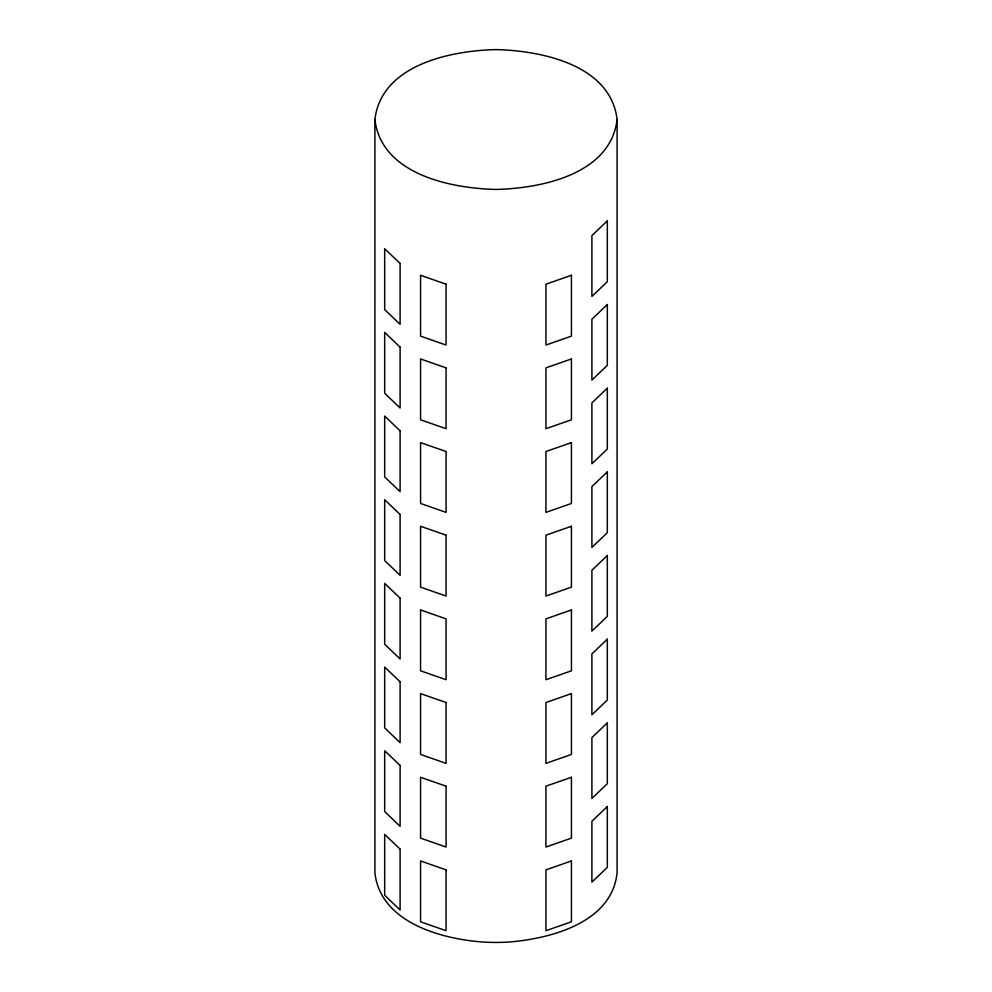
<?xml version="1.0" encoding="UTF-8"?>
<svg xmlns="http://www.w3.org/2000/svg" width="992" height="992" viewBox="0 0 992 992"><rect width="100%" height="100%" fill="white"/><g stroke="black" fill="none" stroke-linecap="round" stroke-linejoin="round"><path stroke-width="1.49" d="M374.902 119.524C381.387 64.728 450.678 50.654 496 49.6C541.322 50.654 610.613 64.728 617.098 119.524L617.098 872.514C612.213 922.746 550.56 938.705 508.66 942.053A209.25 209.25 0 0 1 481.442 941.929C439.878 938.606 379.973 921.841 374.902 872.514L374.902 119.524C381.387 174.307 450.678 188.381 496 189.435C541.322 188.381 610.613 174.307 617.098 119.524M420.906 610.068L446.065 618.859L446.065 679.706L420.571 670.803L420.571 609.956M607.327 220.856L591.902 235.575L591.902 296.434L607.327 281.703L607.327 220.856M607.327 304.519L591.902 319.25L591.902 380.097L607.327 365.366L607.327 304.519M607.327 388.182L591.902 402.913L591.902 463.76L607.327 449.041L607.327 388.182M607.327 471.857L591.902 486.576L591.902 547.423L607.327 532.704L607.327 471.857M607.327 555.52L591.902 570.251L591.902 631.098L607.327 616.367L607.327 555.52M607.327 639.183L591.902 653.914L591.902 714.761L607.327 700.03L607.327 639.183M607.327 722.858L591.902 737.577L591.902 798.424L607.327 783.705L607.327 722.858M607.327 806.521L591.902 821.24L591.902 882.099L607.327 867.368L607.327 806.521M571.429 275.28L545.935 284.196L545.935 345.042L571.429 336.139L571.429 275.28M571.429 358.955L545.935 367.858L545.935 428.705L571.429 419.802L571.429 358.955M571.429 442.618L545.935 451.521L545.935 512.38L571.429 503.465L571.429 442.618M571.429 526.281L545.935 535.196L545.935 596.043L571.429 587.128L571.429 526.281M571.429 609.956L545.935 618.859L545.935 679.706L571.429 670.803L571.429 609.956M571.429 693.619L545.935 702.522L545.935 763.369L571.429 754.466L571.429 693.619M571.429 777.282L545.935 786.197L545.935 847.044L571.429 838.128L571.429 777.282M571.429 860.944L545.935 869.86L545.935 930.707L571.429 921.804L571.429 860.944M446.065 284.196L420.571 275.28L420.571 336.139L446.065 345.042L446.065 284.196M446.065 367.858L420.571 358.955L420.571 419.802L446.065 428.705L446.065 367.858M446.065 451.521L420.571 442.618L420.571 503.465L446.065 512.38L446.065 451.521M446.065 535.196L420.571 526.281L420.571 587.128L446.065 596.043L446.065 535.196M446.065 702.522L420.571 693.619L420.571 754.466L446.065 763.369L446.065 702.522M446.065 786.197L420.571 777.282L420.571 838.128L446.065 847.044L446.065 786.197M446.065 869.86L420.571 860.944L420.571 921.804L446.065 930.707L446.065 869.86M400.098 263.475L384.673 248.744L384.673 309.591L400.098 324.322L400.098 263.475M400.098 347.138L384.673 332.407L384.673 393.254L400.098 407.985L400.098 347.138M400.098 430.801L384.673 416.082L384.673 476.929L400.098 491.648L400.098 430.801M400.098 514.464L384.673 499.745L384.673 560.592L400.098 575.31L400.098 514.464M400.098 598.139L384.673 583.408L384.673 644.254L400.098 658.986L400.098 598.139M400.098 681.802L384.673 667.07L384.673 727.917L400.098 742.648L400.098 681.802M400.098 765.464L384.673 750.746L384.673 811.592L400.098 826.311L400.098 765.464M400.098 849.127L384.673 834.408L384.673 895.255L400.098 909.986L400.098 849.127"/></g></svg>
